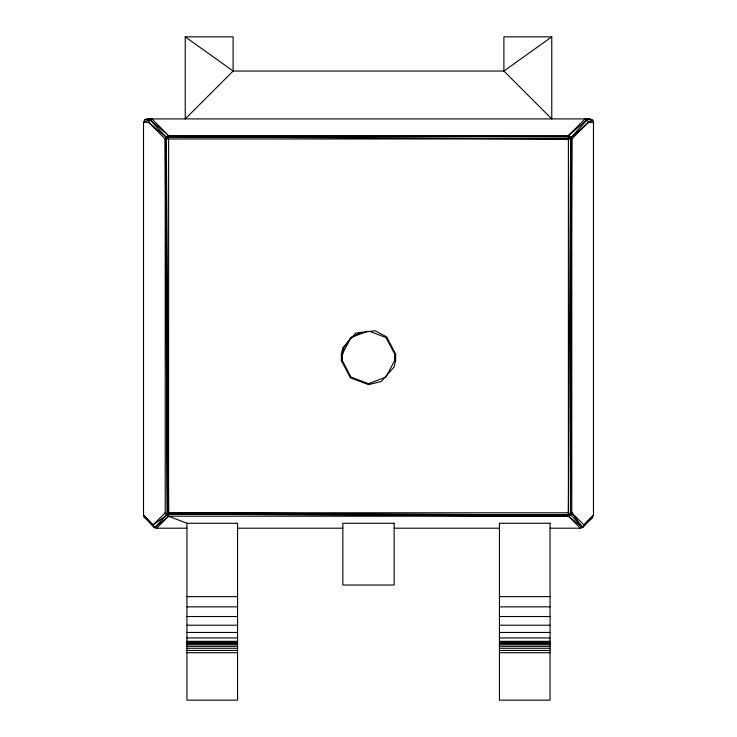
<?xml version="1.0" encoding="UTF-8"?>
<svg xmlns="http://www.w3.org/2000/svg" width="737" height="737" viewBox="0 0 737 737"><rect width="100%" height="100%" fill="white"/><g stroke="black" fill="none" stroke-linecap="round" stroke-linejoin="round"><path stroke-width="1.11" d="M186.949 523.27L186.949 700.15L237.554 700.15L237.554 523.27L186.949 523.27L166.516 515.421L165.217 512.795L165.217 138.989L165.972 136.898L168.598 135.599L568.402 135.599L569.812 136.216L571.783 138.989L570.493 514.325L582.543 527.48L592.06 517.954L593.478 515.135L593.478 122.324L592.788 120.278L590.024 118.906L146.976 118.906L144.913 119.587L143.522 122.324L143.522 515.135L144.231 517.236L154.687 527.655L156.585 528.217L186.949 528.199M583.796 524.808L571.783 512.795L571.028 514.887L568.402 516.186L168.598 516.186L154.687 527.655L153.204 524.808L165.217 512.795L167.29 514.113L568.402 516.186L582.543 527.48L583.796 524.808L593.478 515.135L582.543 527.48L580.415 528.199L568.402 516.186L568.402 135.599L585.058 118.906L592.788 120.278L588.448 122.324L571.783 138.989L571.783 512.795L570.493 514.325L568.402 512.795L570.641 138.989L571.175 137.57L587.149 119.707L590.024 118.906M361.167 332.221L350.996 337.555L343.82 347.956L341.351 360.605L350.361 377.786L368.5 384.668L381.213 381.526L394.074 367.008L395.649 360.605L395.649 354.018L386.639 336.837L375.05 330.756L355.787 333.096L342.926 347.615L341.351 354.018L341.351 360.605L342.3 360.494L350.996 377.068L368.5 383.701L386.004 377.068L394.7 360.494L395.649 354.018L394.7 354.128L386.004 337.555L369.532 331.309M593.478 122.324L588.448 122.324L571.175 137.57L568.402 136.741L168.598 135.599L167.078 136.889L166.359 138.989L167.29 514.113L154.687 527.655L148.505 521.031M342.3 360.494L342.3 354.128L350.996 337.555L367.468 331.309M569.812 136.216L568.402 136.741L167.078 136.889L165.217 138.989L167.29 514.113L168.598 516.186L156.585 528.217M568.402 512.795L168.598 512.795L167.29 514.113L571.028 514.887M589.563 520.147L592.06 517.954M551.764 36.85L503.896 36.85L503.896 71.038L551.764 118.906L551.764 36.85L503.896 71.038L233.104 71.038L185.236 36.85L185.236 118.906L233.104 71.038L233.104 36.85L185.236 36.85M166.516 515.421L153.204 524.808L143.522 515.135L144.857 516.84M151.942 118.906L144.913 119.587L149.832 119.652L168.598 135.599L151.942 118.906L143.522 122.324L148.552 122.324L165.972 136.898L166.359 138.989L168.598 512.795L568.402 515.043L570.493 514.325L570.641 138.989L568.402 136.741M568.402 138.989L165.972 136.898L149.832 119.652L148.552 122.324L165.217 138.989L571.783 138.989M237.554 528.199L342.852 528.199M394.148 528.199L499.446 528.199M550.051 528.199L580.415 528.199M186.949 596.648L237.554 596.648M499.446 596.648L550.051 596.648M186.949 606.846L237.554 606.846M499.446 606.846L550.051 606.846M186.949 616.528L237.554 616.528M499.446 616.528L550.051 616.528M186.949 625.216L237.554 625.216M499.446 625.216L550.051 625.216M186.949 632.466L237.554 632.466M499.446 632.466L550.051 632.466M186.949 637.929L237.554 637.929M499.446 637.929L550.051 637.929M186.949 641.31L237.554 641.31M499.446 641.31L550.051 641.31M186.949 642.461L237.554 642.461M499.446 642.461L550.051 642.461M186.949 642.719L237.554 642.719M499.446 642.719L550.051 642.719M186.949 643.475L237.554 643.475M499.446 643.475L550.051 643.475M186.949 644.7L237.554 644.7M499.446 644.7L550.051 644.7M186.949 646.321L237.554 646.321M499.446 646.321L550.051 646.321M186.949 648.265L237.554 648.265M499.446 648.265L550.051 648.265M186.949 650.439L237.554 650.439M499.446 650.439L550.051 650.439M186.949 652.715L237.554 652.715M499.446 652.715L550.051 652.715M341.351 354.018L342.3 354.128M395.649 360.605L394.7 360.494L394.7 354.128M144.231 517.236L145.539 518.111M571.175 137.57L568.402 135.599L587.149 119.707L588.448 122.324M143.522 515.135L154.687 527.655M571.783 512.795L582.543 527.48M167.078 136.889L168.598 138.989L168.598 512.795M394.148 523.27L342.852 523.27L342.852 585.021L394.148 585.021L394.148 523.27M550.051 523.27L499.446 523.27L499.446 700.15L550.051 700.15L550.051 523.27"/></g></svg>
